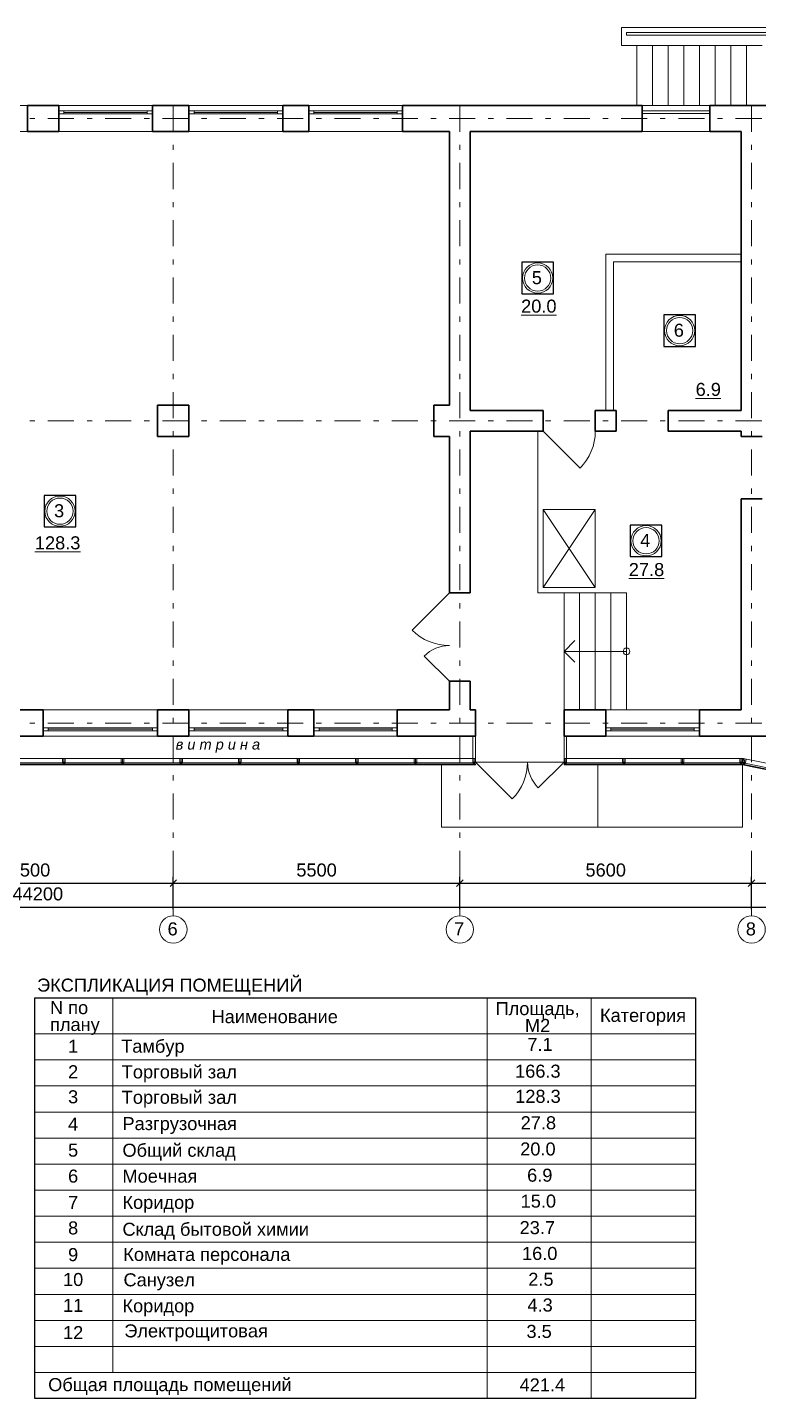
# Model space of a CAD drawing. Header units: metres. Extents: x 0 to 61, y 0.1 to 27.3.
# Drawn here: x 27.68 to 41.71, y 1 to 27.32 of the extents above; entities that cross this region are included whole.
import ezdxf
from ezdxf.enums import TextEntityAlignment as Align

# ---------------------------------------------------------------- set-up
doc = ezdxf.new("R2010")
doc.units = ezdxf.units.M
doc.header["$MEASUREMENT"] = 0
doc.linetypes.add('( Dashdot )', pattern=[1.001, 0.5, -0.25, 0.001, -0.25])
doc.layers.add('YOLO_TABLE', color=1, linetype='Continuous')
doc.styles.get("Standard").update_dxf_attribs({"font": 'times.ttf'})
doc.styles.add('Style-Arial', font='arial.ttf')
doc.styles.add('Style-Arial IF', font='')
doc.styles.get('Style-Arial IF').set_extended_font_data('Arial', italic=True)
doc.dimstyles.get("Standard").update_dxf_attribs({"dimtxt": 0.18, "dimasz": 0.18, "dimexe": 0.18, "dimexo": 0.0625, "dimgap": 0.09, "dimtad": 0, "dimtih": 1, "dimtoh": 1, "dimdec": 4, "dimzin": 0, "dimdsep": 46, "dimtxsty": 'STANDARD', "dimcen": 0.09, "dimadec": 0, "dimazin": 0, "dimtfac": 1, "dimtdec": 4, "dimtofl": 0, "dimtmove": 0, "dimatfit": 3, "dimfxl": 1, "dimtolj": 1, "dimtzin": 0, "dimarcsym": 0})

# ---------------------------------------------------------------- blocks, each defined once
blk = doc.blocks.new('*U1186')
at = {"lineweight": 0}
blk.add_line((-0.8, 0), (0.8, 0), dxfattribs=at)
at = {"lineweight": 13, "flags": 128}
for points in [[(-0.9, 0.03), (-0.8, 0.03), (-0.8, -0.03), (-0.9, -0.03), (-0.9, 0.03)], [(0.9, 0.03), (0.8, 0.03), (0.8, -0.03), (0.9, -0.03), (0.9, 0.03)]]:
    blk.add_lwpolyline(points, close=True, dxfattribs=at)
at = {"lineweight": 0, "flags": 128}
blk.add_lwpolyline([(-0.8, 0.03), (0.8, 0.03), (0.8, -0.03), (-0.8, -0.03), (-0.8, 0.03)], close=True, dxfattribs=at)
blk = doc.blocks.new('*U1187')
at = {"lineweight": 0}
blk.add_line((-1, 0), (1, 0), dxfattribs=at)
at = {"lineweight": 13, "flags": 128}
for points in [[(-1.1, 0.03), (-1, 0.03), (-1, -0.03), (-1.1, -0.03), (-1.1, 0.03)], [(1.1, 0.03), (1, 0.03), (1, -0.03), (1.1, -0.03), (1.1, 0.03)]]:
    blk.add_lwpolyline(points, close=True, dxfattribs=at)
at = {"lineweight": 0, "flags": 128}
blk.add_lwpolyline([(-1, 0.03), (1, 0.03), (1, -0.03), (-1, -0.03), (-1, 0.03)], close=True, dxfattribs=at)
blk = doc.blocks.new('*U1188')
at = {"lineweight": 0}
blk.add_line((-0.85, 0), (0.85, 0), dxfattribs=at)
at = {"lineweight": 13, "flags": 128}
for points in [[(-0.95, 0.03), (-0.85, 0.03), (-0.85, -0.03), (-0.95, -0.03), (-0.95, 0.03)], [(0.95, 0.03), (0.85, 0.03), (0.85, -0.03), (0.95, -0.03), (0.95, 0.03)]]:
    blk.add_lwpolyline(points, close=True, dxfattribs=at)
at = {"lineweight": 0, "flags": 128}
blk.add_lwpolyline([(-0.85, 0.03), (0.85, 0.03), (0.85, -0.03), (-0.85, -0.03), (-0.85, 0.03)], close=True, dxfattribs=at)
blk = doc.blocks.new('*U1189')
at = {"lineweight": 0}
blk.add_line((-0.7, 0), (0.7, 0), dxfattribs=at)
at = {"lineweight": 13, "flags": 128}
for points in [[(-0.8, 0.03), (-0.7, 0.03), (-0.7, -0.03), (-0.8, -0.03), (-0.8, 0.03)], [(0.8, 0.03), (0.7, 0.03), (0.7, -0.03), (0.8, -0.03), (0.8, 0.03)]]:
    blk.add_lwpolyline(points, close=True, dxfattribs=at)
at = {"lineweight": 0, "flags": 128}
blk.add_lwpolyline([(-0.7, 0.03), (0.7, 0.03), (0.7, -0.03), (-0.7, -0.03), (-0.7, 0.03)], close=True, dxfattribs=at)
blk = doc.blocks.new('_Oblique')
at = {"color": 0, "linetype": 'ByBlock', "lineweight": -2}
blk.add_line((0.5, 0.5), (-0.5, -0.5), dxfattribs=at)
blk = doc.blocks.new('*D1201')
at = {"color": 0, "linetype": 'Continuous', "lineweight": -2, "transparency": 16777216}
for p, q in [((24.976, 10.391), (24.976, 11.016)), ((24.976, 10.891), (30.476, 10.891)), ((30.476, 10.391), (30.476, 11.016))]:
    blk.add_line(p, q, dxfattribs=at)
at = {"layer": 'Defpoints', "color": 0, "linetype": 'Continuous', "lineweight": 13, "transparency": 16777216}
for p in [(30.476, 10.891), (24.976, 10.266), (30.476, 10.266)]:
    blk.add_point(p, dxfattribs=at)
at = {"color": 0, "linetype": 'Continuous', "lineweight": -2, "transparency": 16777216, "xscale": 0.125, "yscale": 0.125, "zscale": 0.125, "rotation": 180}
blk.add_blockref('_Oblique', (24.976, 10.891), dxfattribs=at)
at = {"color": 0, "linetype": 'Continuous', "lineweight": -2, "transparency": 16777216, "xscale": 0.125, "yscale": 0.125, "zscale": 0.125}
blk.add_blockref('_Oblique', (30.476, 10.891), dxfattribs=at)
at = {"color": 0, "linetype": 'Continuous', "lineweight": 0, "transparency": 16777216, "insert": (27.726, 11.143), "char_height": 0.25, "attachment_point": 5, "style": 'Style-Arial'}
blk.add_mtext('\\A1;5500', dxfattribs=at)
blk = doc.blocks.new('*D1202')
at = {"color": 0, "linetype": 'Continuous', "lineweight": -2, "transparency": 16777216}
for p, q in [((30.476, 10.391), (30.476, 11.016)), ((30.476, 10.891), (35.976, 10.891)), ((35.976, 10.391), (35.976, 11.016))]:
    blk.add_line(p, q, dxfattribs=at)
at = {"layer": 'Defpoints', "color": 0, "linetype": 'Continuous', "lineweight": 13, "transparency": 16777216}
for p in [(35.976, 10.891), (30.476, 10.266), (35.976, 10.266)]:
    blk.add_point(p, dxfattribs=at)
at = {"color": 0, "linetype": 'Continuous', "lineweight": -2, "transparency": 16777216, "xscale": 0.125, "yscale": 0.125, "zscale": 0.125, "rotation": 180}
blk.add_blockref('_Oblique', (30.476, 10.891), dxfattribs=at)
at = {"color": 0, "linetype": 'Continuous', "lineweight": -2, "transparency": 16777216, "xscale": 0.125, "yscale": 0.125, "zscale": 0.125}
blk.add_blockref('_Oblique', (35.976, 10.891), dxfattribs=at)
at = {"color": 0, "linetype": 'Continuous', "lineweight": 0, "transparency": 16777216, "insert": (33.226, 11.143), "char_height": 0.25, "attachment_point": 5, "style": 'Style-Arial'}
blk.add_mtext('\\A1;5500', dxfattribs=at)
blk = doc.blocks.new('*D1203')
at = {"color": 0, "linetype": 'Continuous', "lineweight": -2, "transparency": 16777216}
for p, q in [((35.976, 10.391), (35.976, 11.016)), ((35.976, 10.891), (41.576, 10.891)), ((41.576, 10.391), (41.576, 11.016))]:
    blk.add_line(p, q, dxfattribs=at)
at = {"layer": 'Defpoints', "color": 0, "linetype": 'Continuous', "lineweight": 13, "transparency": 16777216}
for p in [(41.576, 10.891), (35.976, 10.266), (41.576, 10.266)]:
    blk.add_point(p, dxfattribs=at)
at = {"color": 0, "linetype": 'Continuous', "lineweight": -2, "transparency": 16777216, "xscale": 0.125, "yscale": 0.125, "zscale": 0.125, "rotation": 180}
blk.add_blockref('_Oblique', (35.976, 10.891), dxfattribs=at)
at = {"color": 0, "linetype": 'Continuous', "lineweight": -2, "transparency": 16777216, "xscale": 0.125, "yscale": 0.125, "zscale": 0.125}
blk.add_blockref('_Oblique', (41.576, 10.891), dxfattribs=at)
at = {"color": 0, "linetype": 'Continuous', "lineweight": 0, "transparency": 16777216, "insert": (38.776, 11.143), "char_height": 0.25, "attachment_point": 5, "style": 'Style-Arial'}
blk.add_mtext('\\A1;5600', dxfattribs=at)
blk = doc.blocks.new('*D1204')
at = {"color": 0, "linetype": 'Continuous', "lineweight": -2, "transparency": 16777216}
for p, q in [((41.576, 10.391), (41.576, 11.016)), ((41.576, 10.891), (44.376, 10.891)), ((44.376, 10.391), (44.376, 11.016))]:
    blk.add_line(p, q, dxfattribs=at)
at = {"layer": 'Defpoints', "color": 0, "linetype": 'Continuous', "lineweight": 13, "transparency": 16777216}
for p in [(44.376, 10.891), (41.576, 10.266), (44.376, 10.266)]:
    blk.add_point(p, dxfattribs=at)
at = {"color": 0, "linetype": 'Continuous', "lineweight": -2, "transparency": 16777216, "xscale": 0.125, "yscale": 0.125, "zscale": 0.125, "rotation": 180}
blk.add_blockref('_Oblique', (41.576, 10.891), dxfattribs=at)
at = {"color": 0, "linetype": 'Continuous', "lineweight": -2, "transparency": 16777216, "xscale": 0.125, "yscale": 0.125, "zscale": 0.125}
blk.add_blockref('_Oblique', (44.376, 10.891), dxfattribs=at)
at = {"color": 0, "linetype": 'Continuous', "lineweight": 0, "transparency": 16777216, "insert": (42.976, 11.143), "char_height": 0.25, "attachment_point": 5, "style": 'Style-Arial'}
blk.add_mtext('\\A1;2800', dxfattribs=at)
blk = doc.blocks.new('*D1207')
at = {"color": 0, "linetype": 'Continuous', "lineweight": -2, "transparency": 16777216}
for p, q in [((5.776, 10.391), (5.776, 10.558)), ((49.976, 10.391), (49.976, 10.558)), ((5.776, 10.433), (49.976, 10.433))]:
    blk.add_line(p, q, dxfattribs=at)
at = {"layer": 'Defpoints', "color": 0, "linetype": 'Continuous', "lineweight": 13, "transparency": 16777216}
for p in [(5.776, 10.266), (49.976, 10.433), (49.976, 10.266)]:
    blk.add_point(p, dxfattribs=at)
at = {"color": 0, "linetype": 'Continuous', "lineweight": -2, "transparency": 16777216, "xscale": 0.125, "yscale": 0.125, "zscale": 0.125, "rotation": 180}
blk.add_blockref('_Oblique', (5.776, 10.433), dxfattribs=at)
at = {"color": 0, "linetype": 'Continuous', "lineweight": -2, "transparency": 16777216, "xscale": 0.125, "yscale": 0.125, "zscale": 0.125}
blk.add_blockref('_Oblique', (49.976, 10.433), dxfattribs=at)
at = {"color": 0, "linetype": 'Continuous', "lineweight": 0, "transparency": 16777216, "insert": (27.876, 10.685), "char_height": 0.25, "attachment_point": 5, "style": 'Style-Arial'}
blk.add_mtext('\\A1;44200', dxfattribs=at)

msp = doc.modelspace()

# ---------------------------------------------------------------- linework, layer by layer
at = {"lineweight": 13}
for p, q in [((44.17617941, 27.31594903), (39.07617941, 27.31594903)), ((39.07617941, 26.96594903), (39.07617941, 27.31594903)), ((44.07617941, 27.21594903), (39.17617941, 27.21594903)), ((39.17617941, 27.16594903), (39.17617941, 27.21594903)), ((44.02617941, 27.16594903), (39.17617941, 27.16594903)), ((39.07617941, 26.96594903), (41.77617941, 26.96594903)), ((39.37617941, 25.81594903), (39.37617941, 26.96594903)), ((38.77617941, 22.96594903), (38.77617941, 19.96594903)), ((38.77617941, 22.96594903), (41.37617941, 22.96594903)), ((38.92617941, 22.81594903), (38.92617941, 19.96594903)), ((38.92617941, 22.81594903), (41.37617941, 22.81594903)), ((37.47617941, 19.56594903), (37.47617941, 16.46594903)), ((37.57617941, 19.56594903), (38.28328619, 18.85884225)), ((35.77617941, 16.46594903), (35.05900665, 15.74877628)), ((37.47617941, 16.46594903), (39.17617941, 16.46594903)), ((37.97617941, 16.46594903), (37.97617941, 14.21594903)), ((39.17617941, 16.46594903), (39.17617941, 14.21594903)), ((35.77617941, 14.76594903), (35.29127064, 15.2508578)), ((38.77617941, 14.21594903), (39.17617941, 14.21594903)), ((36.27617941, 13.28594903), (24.97617941, 13.28594903)), ((24.97617941, 13.16594903), (36.27617941, 13.16594903)), ((35.62617941, 13.16594903), (35.62617941, 11.96594903)), ((36.27617941, 13.21594903), (36.98328619, 12.50884225)), ((37.97617941, 13.21594903), (37.48120466, 12.72097429)), ((37.97617941, 13.28594903), (41.4133522, 13.28594903)), ((37.97617941, 13.16594903), (41.40117941, 13.16594903)), ((38.62617941, 13.16594903), (38.62617941, 11.96594903)), ((41.40117941, 13.16594903), (44.97033192, 12.43431108)), ((41.40117941, 13.16594903), (41.40117941, 11.96594903)), ((41.4133522, 13.28594903), (44.94605099, 12.5617837)), ((35.62617941, 11.96594903), (41.40117941, 11.96594903))]:
    msp.add_line(p, q, dxfattribs=at)
at = {"lineweight": 0}
for p, q in [((39.67617941, 25.81594903), (39.67617941, 26.96594903)), ((39.97617941, 25.81594903), (39.97617941, 26.96594903)), ((40.27617941, 25.81594903), (40.27617941, 26.96594903)), ((40.57617941, 25.81594903), (40.57617941, 26.96594903)), ((40.87617941, 25.81594903), (40.87617941, 26.96594903)), ((41.17617941, 25.81594903), (41.17617941, 26.96594903)), ((41.47617941, 25.81594903), (41.47617941, 26.96594903)), ((37.57617941, 18.06594903), (38.57617941, 16.56594903)), ((37.57617941, 16.56594903), (38.57617941, 18.06594903)), ((38.27617941, 16.46594903), (38.27617941, 14.21594903)), ((38.57617941, 16.46594903), (38.57617941, 14.21594903)), ((38.87617941, 16.46594903), (38.87617941, 14.21594903)), ((38.18392978, 15.54869941), (37.97617941, 15.34094903)), ((39.17617941, 15.34094903), (37.97617941, 15.34094903)), ((38.18392978, 15.13319866), (37.97617941, 15.34094903)), ((38.87617941, 13.84594903), (40.47617941, 13.84594903)), ((36.27617941, 13.21594903), (37.97617941, 13.21594903))]:
    msp.add_line(p, q, dxfattribs=at)
at = {"lineweight": 30}
for p, q in [((27.67617941, 25.81594903), (27.67617941, 25.31594903)), ((27.67617941, 25.81594903), (28.27617941, 25.81594903)), ((28.27617941, 25.81594903), (28.27617941, 25.31594903)), ((30.07617941, 25.81594903), (30.07617941, 25.31594903)), ((30.07617941, 25.81594903), (30.77617941, 25.81594903)), ((30.77617941, 25.81594903), (30.77617941, 25.31594903)), ((32.57617941, 25.81594903), (32.57617941, 25.31594903)), ((32.57617941, 25.81594903), (33.07617941, 25.81594903)), ((33.07617941, 25.81594903), (33.07617941, 25.31594903)), ((34.87617941, 25.81594903), (34.87617941, 25.31594903)), ((34.87617941, 25.81594903), (39.47617941, 25.81594903)), ((39.47617941, 25.81594903), (39.47617941, 25.31594903)), ((40.77617941, 25.81594903), (40.77617941, 25.31594903)), ((40.77617941, 25.81594903), (42.07617941, 25.81594903)), ((27.67617941, 25.31594903), (28.27617941, 25.31594903)), ((30.07617941, 25.31594903), (30.77617941, 25.31594903)), ((32.57617941, 25.31594903), (33.07617941, 25.31594903)), ((34.87617941, 25.31594903), (35.77617941, 25.31594903)), ((35.77617941, 25.31594903), (35.77617941, 20.06594903)), ((36.17617941, 25.31594903), (36.17617941, 19.96594903)), ((36.17617941, 25.31594903), (39.47617941, 25.31594903)), ((40.77617941, 25.31594903), (41.37617941, 25.31594903)), ((41.37617941, 25.31594903), (41.37617941, 19.96594903)), ((30.17617941, 20.06594903), (30.17617941, 19.46594903)), ((30.17617941, 20.06594903), (30.77617941, 20.06594903)), ((30.77617941, 20.06594903), (30.77617941, 19.46594903)), ((35.47617941, 20.06594903), (35.77617941, 20.06594903)), ((35.47617941, 20.06594903), (35.47617941, 19.46594903)), ((36.17617941, 19.96594903), (37.57617941, 19.96594903)), ((37.57617941, 19.96594903), (37.57617941, 19.56594903)), ((38.57617941, 19.96594903), (38.57617941, 19.56594903)), ((38.57617941, 19.96594903), (38.97617941, 19.96594903)), ((38.97617941, 19.96594903), (38.97617941, 19.56594903)), ((39.97617941, 19.96594903), (39.97617941, 19.56594903)), ((39.97617941, 19.96594903), (41.37617941, 19.96594903)), ((36.17617941, 19.56594903), (37.57617941, 19.56594903)), ((36.17617941, 19.56594903), (36.17617941, 16.46594903)), ((38.57617941, 19.56594903), (38.97617941, 19.56594903)), ((39.97617941, 19.56594903), (41.37617941, 19.56594903)), ((41.37617941, 19.56594903), (41.37617941, 19.46594903)), ((30.17617941, 19.46594903), (30.77617941, 19.46594903)), ((35.47617941, 19.46594903), (35.77617941, 19.46594903)), ((35.77617941, 19.46594903), (35.77617941, 16.46594903)), ((41.37617941, 19.46594903), (41.77617941, 19.46594903)), ((41.37617941, 18.26594903), (41.77617941, 18.26594903)), ((41.37617941, 18.26594903), (41.37617941, 14.21594903)), ((35.77617941, 16.46594903), (36.17617941, 16.46594903)), ((35.77617941, 14.76594903), (36.17617941, 14.76594903)), ((35.77617941, 14.76594903), (35.77617941, 14.21594903)), ((36.17617941, 14.76594903), (36.17617941, 14.21594903)), ((27.37617941, 14.21594903), (27.97617941, 14.21594903)), ((27.97617941, 14.21594903), (27.97617941, 13.71594903)), ((30.17617941, 14.21594903), (30.17617941, 13.71594903)), ((30.17617941, 14.21594903), (30.77617941, 14.21594903)), ((30.77617941, 14.21594903), (30.77617941, 13.71594903)), ((32.67617941, 14.21594903), (32.67617941, 13.71594903)), ((32.67617941, 14.21594903), (33.17617941, 14.21594903)), ((33.17617941, 14.21594903), (33.17617941, 13.71594903)), ((34.77617941, 14.21594903), (34.77617941, 13.71594903)), ((34.77617941, 14.21594903), (35.77617941, 14.21594903)), ((36.17617941, 14.21594903), (36.27617941, 14.21594903)), ((36.27617941, 14.21594903), (36.27617941, 13.71594903)), ((37.97617941, 14.21594903), (37.97617941, 13.71594903)), ((37.97617941, 14.21594903), (38.77617941, 14.21594903)), ((38.77617941, 14.21594903), (38.77617941, 13.71594903)), ((40.57617941, 14.21594903), (40.57617941, 13.71594903)), ((40.57617941, 14.21594903), (41.37617941, 14.21594903)), ((27.37617941, 13.71594903), (27.97617941, 13.71594903)), ((30.17617941, 13.71594903), (30.77617941, 13.71594903)), ((32.67617941, 13.71594903), (33.17617941, 13.71594903)), ((34.77617941, 13.71594903), (36.27617941, 13.71594903)), ((37.97617941, 13.71594903), (38.77617941, 13.71594903)), ((40.57617941, 13.71594903), (41.92617941, 13.71594903))]:
    msp.add_line(p, q, dxfattribs=at)
at = {"color": 1, "linetype": '( Dashdot )', "lineweight": 0}
for p, q in [((30.47617941, 25.81486177), (30.47617941, 10.26594903)), ((35.97617941, 25.81486177), (35.97617941, 10.26594903)), ((41.57617941, 25.81486177), (41.57617941, 10.26594903)), ((3.87022237, 25.56594903), (50.47617941, 25.56594903)), ((3.87022237, 19.76594903), (49.97617941, 19.76594903)), ((3.87022237, 13.96594903), (49.97617941, 13.96594903))]:
    msp.add_line(p, q, dxfattribs=at)
at = {"color": 7, "linetype": 'Continuous', "lineweight": 13}
for p, q in [((28.37617941, 13.28594903), (28.37617941, 13.16594903)), ((29.50117941, 13.28594903), (29.50117941, 13.16594903)), ((30.62617941, 13.28594903), (30.62617941, 13.16594903)), ((31.75117941, 13.28594903), (31.75117941, 13.16594903)), ((32.87617941, 13.28594903), (32.87617941, 13.16594903)), ((34.00117941, 13.28594903), (34.00117941, 13.16594903)), ((35.12617941, 13.28594903), (35.12617941, 13.16594903)), ((36.25117941, 13.28594903), (36.25117941, 13.16594903)), ((38.00117941, 13.28594903), (38.00117941, 13.16594903)), ((39.12617941, 13.28594903), (39.12617941, 13.16594903)), ((40.25117941, 13.28594903), (40.25117941, 13.16594903)), ((41.37617941, 13.28594903), (41.37617941, 13.16594903)), ((41.44976777, 13.27848423), (41.42567015, 13.16092869)), ((27.81604121, 8.69363868), (40.4999691, 8.69363868)), ((27.81604121, 8.69363868), (27.81604121, 0.99999116)), ((29.31604121, 8.69363868), (29.31604121, 1.49999116)), ((36.4999691, 8.69363868), (36.4999691, 0.99999116)), ((38.4999691, 8.69363868), (38.4999691, 0.99999116)), ((40.4999691, 8.69363868), (40.4999691, 1.49999116)), ((40.4999691, 8.69363868), (40.4999691, 0.99999116)), ((27.81604121, 7.99999116), (40.4999691, 7.99999116)), ((27.81604121, 1.49999116), (40.4999691, 1.49999116)), ((27.81604121, 0.99999116), (40.4999691, 0.99999116))]:
    msp.add_line(p, q, dxfattribs=at)
at = {"color": 7, "linetype": 'Continuous', "lineweight": 0}
for p, q in [((27.81604121, 7.49999116), (40.4999691, 7.49999116)), ((27.81604121, 6.99999116), (40.4999691, 6.99999116)), ((27.81604121, 6.49999116), (40.4999691, 6.49999116)), ((27.81604121, 5.99999116), (40.4999691, 5.99999116)), ((27.81604121, 5.49999116), (40.4999691, 5.49999116)), ((27.81604121, 4.99999116), (40.4999691, 4.99999116)), ((27.81604121, 4.49999116), (40.4999691, 4.49999116)), ((27.81604121, 3.99999116), (40.4999691, 3.99999116)), ((27.81604121, 3.49999116), (40.4999691, 3.49999116)), ((27.81604121, 2.99999116), (40.4999691, 2.99999116)), ((27.81604121, 2.49999116), (40.4999691, 2.49999116)), ((27.81604121, 1.99999116), (40.4999691, 1.99999116)), ((27.81604121, 1.49999116), (40.4999691, 1.49999116)), ((27.81604121, 1.49999116), (40.4999691, 1.49999116))]:
    msp.add_line(p, q, dxfattribs=at)
at = {"lineweight": 0, "flags": 128}
for points in [[(25.87617941, 25.81594903), (27.67617941, 25.81594903), (27.67617941, 25.31594903), (25.87617941, 25.31594903), (25.87617941, 25.81594903)], [(28.27617941, 25.81594903), (30.07617941, 25.81594903), (30.07617941, 25.31594903), (28.27617941, 25.31594903), (28.27617941, 25.81594903)], [(30.77617941, 25.81594903), (32.57617941, 25.81594903), (32.57617941, 25.31594903), (30.77617941, 25.31594903), (30.77617941, 25.81594903)], [(33.07617941, 25.81594903), (34.87617941, 25.81594903), (34.87617941, 25.31594903), (33.07617941, 25.31594903), (33.07617941, 25.81594903)], [(39.47617941, 25.81594903), (40.77617941, 25.81594903), (40.77617941, 25.31594903), (39.47617941, 25.31594903), (39.47617941, 25.81594903)], [(27.97617941, 14.21594903), (30.17617941, 14.21594903), (30.17617941, 13.71594903), (27.97617941, 13.71594903), (27.97617941, 14.21594903)], [(30.77617941, 14.21594903), (32.67617941, 14.21594903), (32.67617941, 13.71594903), (30.77617941, 13.71594903), (30.77617941, 14.21594903)], [(33.17617941, 14.21594903), (34.77617941, 14.21594903), (34.77617941, 13.71594903), (33.17617941, 13.71594903), (33.17617941, 14.21594903)], [(38.77617941, 14.21594903), (40.57617941, 14.21594903), (40.57617941, 13.71594903), (38.77617941, 13.71594903), (38.77617941, 14.21594903)], [(38.87617941, 13.87594903), (40.47617941, 13.87594903), (40.47617941, 13.81594903), (38.87617941, 13.81594903), (38.87617941, 13.87594903)]]:
    msp.add_lwpolyline(points, close=True, dxfattribs=at)
at = {"lineweight": 13, "flags": 128}
for points in [[(39.47617941, 25.71594903), (40.77617941, 25.71594903), (40.77617941, 25.66594903), (39.47617941, 25.66594903), (39.47617941, 25.71594903)], [(37.57617941, 18.06594903), (37.57617941, 16.56594903), (38.57617941, 16.56594903), (38.57617941, 18.06594903), (37.57617941, 18.06594903)], [(36.22617941, 13.28594903), (36.27617941, 13.28594903), (36.27617941, 13.71594903), (36.22617941, 13.71594903), (36.22617941, 13.28594903)], [(37.97617941, 13.28594903), (38.02617941, 13.28594903), (38.02617941, 13.71594903), (37.97617941, 13.71594903), (37.97617941, 13.28594903)], [(38.77617941, 13.87594903), (38.87617941, 13.87594903), (38.87617941, 13.81594903), (38.77617941, 13.81594903), (38.77617941, 13.87594903)], [(40.57617941, 13.87594903), (40.47617941, 13.87594903), (40.47617941, 13.81594903), (40.57617941, 13.81594903), (40.57617941, 13.87594903)], [(36.23617941, 13.20094903), (36.23617941, 13.17594903), (25.01617941, 13.17594903), (25.01617941, 13.20094903), (36.23617941, 13.20094903)], [(38.01617941, 13.20094903), (38.01617941, 13.17594903), (41.36117941, 13.17594903), (41.36117941, 13.20094903), (38.01617941, 13.20094903)], [(41.44739306, 13.19220352), (41.44237272, 13.16771279), (44.8841734, 12.46218059), (44.88919374, 12.48667133), (41.44739306, 13.19220352)]]:
    msp.add_lwpolyline(points, close=True, dxfattribs=at)
at = {"color": 7, "linetype": 'Continuous', "lineweight": 13, "flags": 128}
for points in [[(28.35117941, 13.28594903), (28.40117941, 13.28594903), (28.40117941, 13.21594903), (28.35117941, 13.21594903), (28.35117941, 13.28594903)], [(28.35117941, 13.17594903), (28.40117941, 13.17594903), (28.40117941, 13.16594903), (28.35117941, 13.16594903), (28.35117941, 13.17594903)], [(29.47617941, 13.28594903), (29.52617941, 13.28594903), (29.52617941, 13.21594903), (29.47617941, 13.21594903), (29.47617941, 13.28594903)], [(29.47617941, 13.17594903), (29.52617941, 13.17594903), (29.52617941, 13.16594903), (29.47617941, 13.16594903), (29.47617941, 13.17594903)], [(30.60117941, 13.28594903), (30.65117941, 13.28594903), (30.65117941, 13.21594903), (30.60117941, 13.21594903), (30.60117941, 13.28594903)], [(30.60117941, 13.17594903), (30.65117941, 13.17594903), (30.65117941, 13.16594903), (30.60117941, 13.16594903), (30.60117941, 13.17594903)], [(31.72617941, 13.28594903), (31.77617941, 13.28594903), (31.77617941, 13.21594903), (31.72617941, 13.21594903), (31.72617941, 13.28594903)], [(31.72617941, 13.17594903), (31.77617941, 13.17594903), (31.77617941, 13.16594903), (31.72617941, 13.16594903), (31.72617941, 13.17594903)], [(32.85117941, 13.28594903), (32.90117941, 13.28594903), (32.90117941, 13.21594903), (32.85117941, 13.21594903), (32.85117941, 13.28594903)], [(32.85117941, 13.17594903), (32.90117941, 13.17594903), (32.90117941, 13.16594903), (32.85117941, 13.16594903), (32.85117941, 13.17594903)], [(33.97617941, 13.28594903), (34.02617941, 13.28594903), (34.02617941, 13.21594903), (33.97617941, 13.21594903), (33.97617941, 13.28594903)], [(33.97617941, 13.17594903), (34.02617941, 13.17594903), (34.02617941, 13.16594903), (33.97617941, 13.16594903), (33.97617941, 13.17594903)], [(35.10117941, 13.28594903), (35.15117941, 13.28594903), (35.15117941, 13.21594903), (35.10117941, 13.21594903), (35.10117941, 13.28594903)], [(35.10117941, 13.17594903), (35.15117941, 13.17594903), (35.15117941, 13.16594903), (35.10117941, 13.16594903), (35.10117941, 13.17594903)], [(36.22617941, 13.28594903), (36.27617941, 13.28594903), (36.27617941, 13.21594903), (36.22617941, 13.21594903), (36.22617941, 13.28594903)], [(36.22617941, 13.17594903), (36.27617941, 13.17594903), (36.27617941, 13.16594903), (36.22617941, 13.16594903), (36.22617941, 13.17594903)], [(37.97617941, 13.28594903), (38.02617941, 13.28594903), (38.02617941, 13.21594903), (37.97617941, 13.21594903), (37.97617941, 13.28594903)], [(37.97617941, 13.17594903), (38.02617941, 13.17594903), (38.02617941, 13.16594903), (37.97617941, 13.16594903), (37.97617941, 13.17594903)], [(39.10117941, 13.28594903), (39.15117941, 13.28594903), (39.15117941, 13.21594903), (39.10117941, 13.21594903), (39.10117941, 13.28594903)], [(39.10117941, 13.17594903), (39.15117941, 13.17594903), (39.15117941, 13.16594903), (39.10117941, 13.16594903), (39.10117941, 13.17594903)], [(40.22617941, 13.28594903), (40.27617941, 13.28594903), (40.27617941, 13.21594903), (40.22617941, 13.21594903), (40.22617941, 13.28594903)], [(40.22617941, 13.17594903), (40.27617941, 13.17594903), (40.27617941, 13.16594903), (40.22617941, 13.16594903), (40.22617941, 13.17594903)], [(41.35117941, 13.28594903), (41.40117941, 13.28594903), (41.40117941, 13.21594903), (41.35117941, 13.21594903), (41.35117941, 13.28594903)], [(41.35117941, 13.17594903), (41.40117941, 13.17594903), (41.40117941, 13.16594903), (41.35117941, 13.16594903), (41.35117941, 13.17594903)], [(41.40318755, 13.17574533), (41.45216902, 13.16570465), (41.45016088, 13.15590836), (41.40117941, 13.16594903), (41.40318755, 13.17574533)], [(41.42527703, 13.28350457), (41.47425851, 13.27346389), (41.46020156, 13.20488983), (41.41122009, 13.21493051), (41.42527703, 13.28350457)]]:
    msp.add_lwpolyline(points, close=True, dxfattribs=at)
for points in [[(28.36117941, 13.20094903), (28.35117941, 13.20094903), (28.35117941, 13.21594903), (28.40117941, 13.21594903), (28.40117941, 13.20094903), (28.39117941, 13.20094903)], [(28.39117941, 13.20094903), (28.39117941, 13.17594903), (28.36117941, 13.17594903), (28.36117941, 13.20094903)], [(29.48617941, 13.20094903), (29.47617941, 13.20094903), (29.47617941, 13.21594903), (29.52617941, 13.21594903), (29.52617941, 13.20094903), (29.51617941, 13.20094903)], [(29.51617941, 13.20094903), (29.51617941, 13.17594903), (29.48617941, 13.17594903), (29.48617941, 13.20094903)], [(30.61117941, 13.20094903), (30.60117941, 13.20094903), (30.60117941, 13.21594903), (30.65117941, 13.21594903), (30.65117941, 13.20094903), (30.64117941, 13.20094903)], [(30.64117941, 13.20094903), (30.64117941, 13.17594903), (30.61117941, 13.17594903), (30.61117941, 13.20094903)], [(31.73617941, 13.20094903), (31.72617941, 13.20094903), (31.72617941, 13.21594903), (31.77617941, 13.21594903), (31.77617941, 13.20094903), (31.76617941, 13.20094903)], [(31.76617941, 13.20094903), (31.76617941, 13.17594903), (31.73617941, 13.17594903), (31.73617941, 13.20094903)], [(32.86117941, 13.20094903), (32.85117941, 13.20094903), (32.85117941, 13.21594903), (32.90117941, 13.21594903), (32.90117941, 13.20094903), (32.89117941, 13.20094903)], [(32.89117941, 13.20094903), (32.89117941, 13.17594903), (32.86117941, 13.17594903), (32.86117941, 13.20094903)], [(33.98617941, 13.20094903), (33.97617941, 13.20094903), (33.97617941, 13.21594903), (34.02617941, 13.21594903), (34.02617941, 13.20094903), (34.01617941, 13.20094903)], [(34.01617941, 13.20094903), (34.01617941, 13.17594903), (33.98617941, 13.17594903), (33.98617941, 13.20094903)], [(35.11117941, 13.20094903), (35.10117941, 13.20094903), (35.10117941, 13.21594903), (35.15117941, 13.21594903), (35.15117941, 13.20094903), (35.14117941, 13.20094903)], [(35.14117941, 13.20094903), (35.14117941, 13.17594903), (35.11117941, 13.17594903), (35.11117941, 13.20094903)], [(36.23617941, 13.20094903), (36.22617941, 13.20094903), (36.22617941, 13.21594903), (36.27617941, 13.21594903), (36.27617941, 13.20094903), (36.26617941, 13.20094903)], [(36.26617941, 13.20094903), (36.26617941, 13.17594903), (36.23617941, 13.17594903), (36.23617941, 13.20094903)], [(37.98617941, 13.20094903), (37.97617941, 13.20094903), (37.97617941, 13.21594903), (38.02617941, 13.21594903), (38.02617941, 13.20094903), (38.01617941, 13.20094903)], [(38.01617941, 13.20094903), (38.01617941, 13.17594903), (37.98617941, 13.17594903), (37.98617941, 13.20094903)], [(39.11117941, 13.20094903), (39.10117941, 13.20094903), (39.10117941, 13.21594903), (39.15117941, 13.21594903), (39.15117941, 13.20094903), (39.14117941, 13.20094903)], [(39.14117941, 13.20094903), (39.14117941, 13.17594903), (39.11117941, 13.17594903), (39.11117941, 13.20094903)], [(40.23617941, 13.20094903), (40.22617941, 13.20094903), (40.22617941, 13.21594903), (40.27617941, 13.21594903), (40.27617941, 13.20094903), (40.26617941, 13.20094903)], [(40.26617941, 13.20094903), (40.26617941, 13.17594903), (40.23617941, 13.17594903), (40.23617941, 13.20094903)], [(41.36117941, 13.20094903), (41.35117941, 13.20094903), (41.35117941, 13.21594903), (41.40117941, 13.21594903), (41.40117941, 13.20094903), (41.39117941, 13.20094903)], [(41.39117941, 13.20094903), (41.39117941, 13.17594903), (41.36117941, 13.17594903), (41.36117941, 13.20094903)], [(41.41800418, 13.19822793), (41.40820788, 13.20023606), (41.41122009, 13.21493051), (41.46020156, 13.20488983), (41.45718936, 13.19019539), (41.44739306, 13.19220352)], [(41.44739306, 13.19220352), (41.44237272, 13.16771279), (41.41298384, 13.17373719), (41.41800418, 13.19822793)]]:
    msp.add_lwpolyline(points, dxfattribs=at)
at = {"color": 7, "linetype": 'Continuous', "lineweight": 13}
for centre, radius in [((37.47003938, 22.50585921), 0.29061953), ((37.47003938, 22.50585921), 0.25201344), ((40.19579036, 21.49727772), 0.29061953), ((40.19579036, 21.49727772), 0.25201344), ((28.30018193, 18.03175492), 0.29061953), ((28.30018193, 18.03175492), 0.25201344), ((39.55067559, 17.46330475), 0.29061953), ((39.55067559, 17.46330475), 0.25201344), ((30.47617941, 10.00259359), 0.26335544), ((35.97617941, 10.00259359), 0.26335544), ((41.57617941, 10.00259359), 0.26335544)]:
    msp.add_circle(centre, radius, dxfattribs=at)
at = {"lineweight": 0}
msp.add_circle((39.17617941, 15.34094903), 0.06444703, dxfattribs=at)
for centre, radius, start, end in [((37.57617941, 19.56594903), 1, 315, 0), ((35.77617941, 16.46594903), 1.01423544, 225, 270), ((35.77617941, 14.76594903), 0.68576456, 90, 135), ((36.27617941, 13.21594903), 1, 315, 0), ((37.97617941, 13.21594903), 0.7, 180, 225)]:
    msp.add_arc(centre, radius, start, end, dxfattribs=at)
at = {"layer": 'YOLO_TABLE'}
for points in [[(37.16788911, 22.20370894), (37.77218964, 22.20370894), (37.77218964, 22.80800947), (37.16788911, 22.80800947)], [(39.89364009, 21.19512745), (40.49794063, 21.19512745), (40.49794063, 21.79942799), (39.89364009, 21.79942799)], [(27.99803166, 17.72960465), (28.6023322, 17.72960465), (28.6023322, 18.33390518), (27.99803166, 18.33390518)], [(39.24852532, 17.16115448), (39.85282586, 17.16115448), (39.85282586, 17.76545501), (39.24852532, 17.76545501)], [(27.81604121, 8.69363868), (40.4999691, 8.69363868), (40.4999691, 0.99999116), (27.81604121, 0.99999116)]]:
    msp.add_lwpolyline(points, close=True, dxfattribs=at)

# ---------------------------------------------------------------- block references
at = {"lineweight": 13}
for name, p in [('*U1186', (29.17621837, 25.68596384)), ('*U1186', (31.67621837, 25.68596384)), ('*U1186', (33.97621837, 25.68596384)), ('*U1187', (29.07621837, 13.84596384)), ('*U1188', (31.72621837, 13.84596384)), ('*U1189', (33.97621837, 13.84596384))]:
    msp.add_blockref(name, p, dxfattribs=at)

# ---------------------------------------------------------------- texts
at = {"color": 7, "linetype": 'Continuous', "lineweight": 13, "style": 'Style-Arial'}
for s, p in [('5', (37.3573465, 22.63860884)), ('6', (40.08309748, 21.63002736)), ('3', (28.18748905, 18.16450455)), ('4', (39.43798271, 17.59605438)), ('Общая площадь помещений', (28.0746698, 1.39255398))]:
    msp.add_text(s, height=0.25, dxfattribs=at).set_placement(p, align=Align.TOP_LEFT)
at = {"color": 7, "lineweight": 0, "style": 'Style-Arial IF'}
msp.add_text('в и т р и н а ', height=0.2, dxfattribs=at).set_placement((30.52287578, 13.65584858), align=Align.TOP_LEFT)
at = {"color": 7, "linetype": 'Continuous', "lineweight": 30, "style": 'Style-Arial'}
for s, p in [('6', (30.36572399, 10.13930674)), ('7', (35.86572399, 10.13930674)), ('8', (41.46572399, 10.13930674))]:
    msp.add_text(s, height=0.25, dxfattribs=at).set_placement(p, align=Align.TOP_LEFT)
at = {"color": 7, "lineweight": 13, "style": 'Style-Arial'}
msp.add_text('ЭКСПЛИКАЦИЯ ПОМЕЩЕНИЙ ', height=0.25, dxfattribs=at).set_placement((30.45674674, 8.93545165), align=Align.MIDDLE_CENTER)
at = {"color": 7, "linetype": 'Continuous', "lineweight": 0, "style": 'Style-Arial'}
for s, p in [('Тамбур', (29.47583554, 7.88818016)), ('Торговый зал', (29.48688029, 7.39564457)), ('Торговый зал', (29.48688029, 6.90796136)), ('Разгрузочная', (29.50049629, 6.40289884)), ('Общий склад', (29.50049629, 5.89150881)), ('Моечная', (29.50049629, 5.39366552)), ('Коридор', (29.50049629, 4.89108088)), ('Склад бытовой химии', (29.50049629, 4.37471248)), ('Санузел', (29.52068471, 3.40409417)), ('Коридор', (29.50049629, 2.90540693))]:
    msp.add_text(s, height=0.25, dxfattribs=at).set_placement(p, align=Align.TOP_LEFT)
for s, p in [('1', (28.553439, 7.88689874)), ('2', (28.553439, 7.39788905)), ('3', (28.553439, 6.91675891)), ('4', (28.553439, 6.39312696)), ('5', (28.553439, 5.89289488)), ('6', (28.553439, 5.39471626)), ('7', (28.553439, 4.8881487)), ('8', (28.553439, 4.40014186)), ('9', (28.553439, 3.88822576)), ('10', (28.553439, 3.41051235)), ('11', (28.553439, 2.91394977)), ('12', (28.553439, 2.39039518))]:
    msp.add_text(s, height=0.25, dxfattribs=at).set_placement(p, align=Align.TOP_CENTER)
at = {"color": 7, "lineweight": 13, "style": 'Style-Arial'}
for s, p in [('Комната персонала', (29.51613635, 3.8923962)), ('Электрощитовая', (29.53568468, 2.42477053))]:
    msp.add_text(s, height=0.25, dxfattribs=at).set_placement(p, align=Align.TOP_LEFT)
at = {"color": 7, "linetype": 'Continuous', "lineweight": 13, "char_height": 0.25, "style": 'Style-Arial'}
for s, insert, attachment_point, line_spacing_factor in [('\\L20.0', (37.15265779, 22.09188541), 1, 0.6), ('\\L6.9', (40.50217576, 20.49404112), 1, 0.6), ('\\L128.3', (27.8190956, 17.54907862), 1, 0.6), ('\\L27.8', (39.21957797, 17.03621524), 1, 0.6), ('N по \\Pплану', (28.10999687, 8.30387345), 4, 0.776524), ('Наименование', (31.21063424, 8.32867533), 4, 0.6), ('7.1', (37.27181659, 7.92281255), 1, 0.6), ('166.3', (37.03652812, 7.40884929), 1, 0.6), ('128.3', (37.03887614, 6.92586753), 1, 0.6), ('27.8', (37.14363449, 6.41861217), 1, 0.6), ('20.0', (37.13481145, 5.91535519), 1, 0.6), ('6.9', (37.26792735, 5.41228208), 1, 0.6), ('15.0', (37.14308662, 4.91529068), 1, 0.6), ('23.7', (37.12385754, 4.40566096), 1, 0.6), ('16.0', (37.16976347, 3.9101744), 1, 0.6), ('2.5', (37.28958545, 3.41470989), 1, 0.6), ('4.3', (37.27362441, 2.92031496), 1, 0.6), ('3.5', (37.25483366, 2.41429863), 1, 0.6), ('421.4', (37.12297949, 1.38730329), 1, 0.6)]:
    msp.add_mtext(s, dxfattribs=dict(at, insert=insert, attachment_point=attachment_point, line_spacing_factor=line_spacing_factor))
at = {"color": 7, "linetype": 'Continuous', "lineweight": 0, "char_height": 0.25, "attachment_point": 2, "style": 'Style-Arial'}
for s, insert, line_spacing_factor in [('Площадь,\\PМ2', (37.46918022, 8.60970577), 0.776524), ('Категория', (39.49257182, 8.48053627), 0.6)]:
    msp.add_mtext(s, dxfattribs=dict(at, insert=insert, line_spacing_factor=line_spacing_factor))

# ---------------------------------------------------------------- dimensions: what is measured, and where the dimension line sits
at = {"color": 5, "linetype": 'Continuous', "lineweight": 0}
for base, p1, p2, picture, middle in [((30.47617941, 10.89055156), (24.97617941, 10.26594903), (30.47617941, 10.26594903), '*D1201', (27.72617941, 11.14319481)), ((35.97617941, 10.89055156), (30.47617941, 10.26594903), (35.97617941, 10.26594903), '*D1202', (33.22617941, 11.14319481)), ((41.57617941, 10.89055156), (35.97617941, 10.26594903), (41.57617941, 10.26594903), '*D1203', (38.77617941, 11.14319481)), ((44.37617941, 10.89055156), (41.57617941, 10.26594903), (44.37617941, 10.26594903), '*D1204', (42.97617941, 11.14319481)), ((49.97617941, 10.43278764), (5.77617941, 10.26594903), (49.97617941, 10.26594903), '*D1207', (27.87617941, 10.68543089))]:
    dim = msp.add_linear_dim(base=base, p1=p1, p2=p2, dimstyle='Standard', override={"dimtxt": 0.25, "dimasz": 0.125, "dimexe": 0.125, "dimexo": 0.125, "dimgap": 0.125, "dimtad": 1, "dimtih": 0, "dimtoh": 0, "dimlfac": 1000, "dimzin": 11, "dimtxsty": 'Style-Arial', "dimblk": 'Oblique', "dimfrac": 2, "dimtzin": 11}, dxfattribs=at)
    dim.commit()
    dim.dimension.update_dxf_attribs({"geometry": picture, "text_midpoint": middle})

doc.saveas('drawing.dxf')
